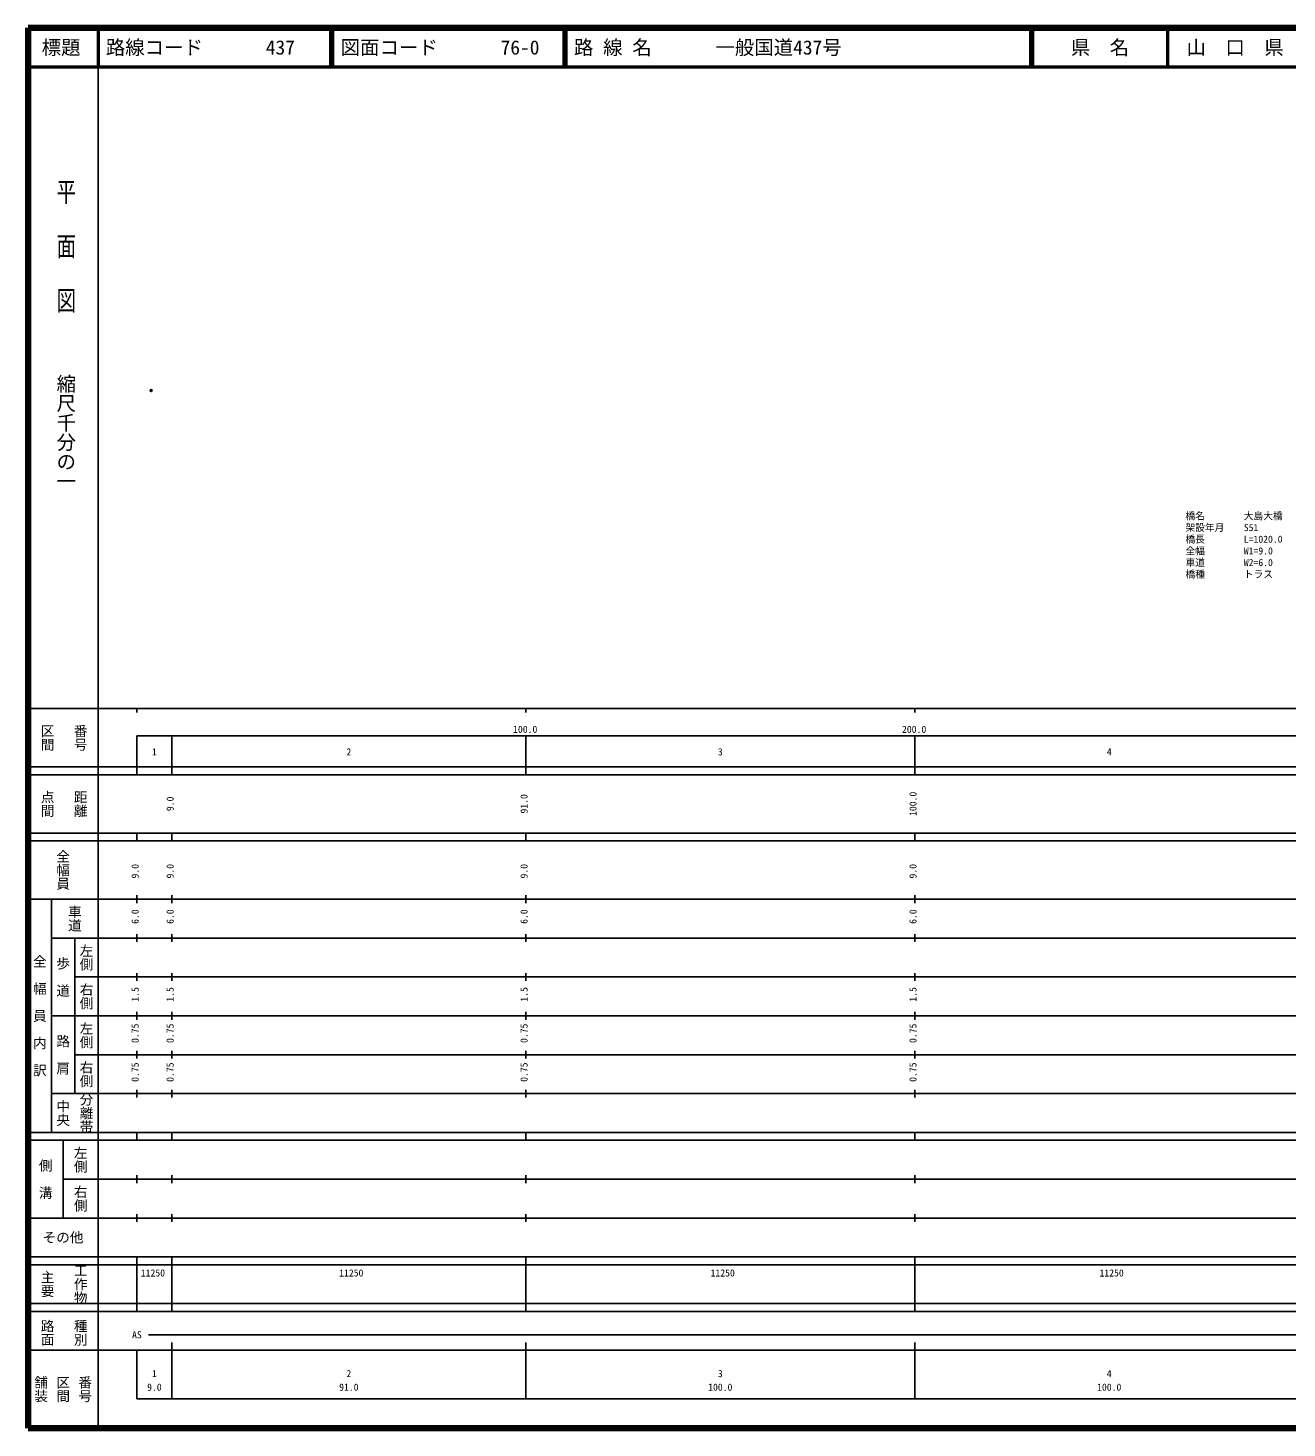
# Model space of a CAD drawing. Units: millimetres on the paper, with parts at other scales. Extents: x 40 to 680, y 20 to 380.
# Drawn here: x 40 to 363.7, y 20 to 380 of the extents above; entities that cross this region are included whole.
import ezdxf
from ezdxf.enums import TextEntityAlignment as Align

# ---------------------------------------------------------------- set-up
doc = ezdxf.new("R2010")
doc.units = ezdxf.units.MM
doc.header["$PDMODE"] = 32
doc.header["$PDSIZE"] = 0.5
for name, color, linetype in [('M-OTRS', 6, 'Continuous'), ('M-STR-HTXT', 7, 'Continuous'), ('M-TTL-TXT', 7, 'Continuous')]:
    doc.layers.add(name, color=color, linetype=linetype)
for name, color, linetype, lineweight in [('M-TTL', 2, 'Continuous', 140), ('M-TTL-BAND', 7, 'Continuous', 25), ('M-TTL-LINE', 7, 'Continuous', 50)]:
    doc.layers.add(name, color=color, linetype=linetype, lineweight=lineweight)
doc.styles.add('@ＭＳ ゴシック', font='')
doc.styles.add('ＭＳ ゴシック', font='')
doc.styles.get('@ＭＳ ゴシック').set_extended_font_data('@MS Gothic')
doc.styles.get('ＭＳ ゴシック').set_extended_font_data('MS Gothic')

msp = doc.modelspace()

# ---------------------------------------------------------------- linework, layer by layer
at = {"layer": 'M-OTRS'}
msp.add_point((71.642, 286.754), dxfattribs=at)
at = {"layer": 'M-TTL'}
for p, q in [((40, 380), (40, 20)), ((680, 380), (40, 380)), ((40, 20), (680, 20))]:
    msp.add_line(p, q, dxfattribs=at)
at = {"layer": 'M-TTL-BAND'}
for p, q in [((58, 370), (58, 20)), ((40, 205), (579, 205)), ((68, 205), (68, 204)), ((168, 205), (168, 204)), ((268, 205), (268, 204)), ((68, 198), (579, 198)), ((68, 198), (68, 188)), ((77, 188), (77, 198)), ((168, 188), (168, 198)), ((268, 188), (268, 198)), ((40, 190), (579, 190)), ((40, 188), (579, 188)), ((40, 173), (579, 173)), ((68, 171), (68, 173)), ((77, 171), (77, 173)), ((168, 171), (168, 173)), ((268, 171), (268, 173)), ((40, 171), (579, 171)), ((40, 156), (579, 156)), ((46, 96), (46, 156)), ((68, 155), (68, 157)), ((77, 155), (77, 157)), ((168, 155), (168, 157)), ((268, 155), (268, 157)), ((46, 146), (579, 146)), ((52, 146), (52, 106)), ((68, 145), (68, 147)), ((77, 145), (77, 147)), ((168, 145), (168, 147)), ((268, 145), (268, 147)), ((68, 135), (68, 137)), ((77, 135), (77, 137)), ((168, 135), (168, 137)), ((268, 135), (268, 137)), ((52, 136), (579, 136)), ((46, 126), (579, 126)), ((68, 125), (68, 127)), ((77, 125), (77, 127)), ((168, 125), (168, 127)), ((268, 125), (268, 127)), ((52, 116), (579, 116)), ((68, 115), (68, 117)), ((77, 115), (77, 117)), ((168, 115), (168, 117)), ((268, 115), (268, 117)), ((46, 106), (579, 106)), ((68, 105), (68, 107)), ((77, 105), (77, 107)), ((168, 105), (168, 107)), ((268, 105), (268, 107)), ((40, 96), (579, 96)), ((40, 94), (579, 94)), ((49, 94), (49, 74)), ((68, 94), (68, 96)), ((77, 94), (77, 96)), ((168, 94), (168, 96)), ((268, 94), (268, 96)), ((49, 84), (579, 84)), ((68, 83), (68, 85)), ((77, 83), (77, 85)), ((168, 83), (168, 85)), ((268, 83), (268, 85)), ((40, 74), (579, 74)), ((68, 73), (68, 75)), ((77, 73), (77, 75)), ((168, 73), (168, 75)), ((268, 73), (268, 75)), ((40, 64), (579, 64)), ((40, 62), (579, 62)), ((68, 62), (68, 64)), ((68, 52), (68, 62)), ((77, 62), (77, 64)), ((77, 52), (77, 62)), ((77, 52), (77, 62)), ((168, 62), (168, 64)), ((168, 52), (168, 62)), ((168, 52), (168, 62)), ((268, 62), (268, 64)), ((268, 52), (268, 62)), ((268, 52), (268, 62)), ((40, 52), (579, 52)), ((68, 50), (68, 52)), ((77, 50), (77, 52)), ((168, 50), (168, 52)), ((268, 50), (268, 52)), ((40, 50), (579, 50)), ((71, 44), (556, 44)), ((40, 40), (579, 40)), ((68, 40), (68, 27.5)), ((77, 27.5), (77, 42)), ((168, 27.5), (168, 42)), ((268, 27.5), (268, 42)), ((68, 27.5), (579, 27.5))]:
    msp.add_line(p, q, dxfattribs=at)
at = {"layer": 'M-TTL-LINE'}
for p, q in [((58, 380), (58, 370)), ((117.75, 380), (117.75, 370)), ((118.25, 380), (118.25, 370)), ((177.75, 380), (177.75, 370)), ((178.25, 380), (178.25, 370)), ((297.75, 380), (297.75, 370)), ((298.25, 380), (298.25, 370)), ((333, 380), (333, 370)), ((40, 370), (680, 370))]:
    msp.add_line(p, q, dxfattribs=at)

# ---------------------------------------------------------------- texts
at = {"layer": 'M-STR-HTXT', "style": 'ＭＳ ゴシック'}
for s, p in [('橋名\u3000\u3000\u3000\u3000大島大橋', (337.599, 253.079)), ('架設年月\u3000\u3000S51', (337.599, 250.079)), ('橋長\u3000\u3000\u3000\u3000L=1020.0', (337.599, 247.079)), ('全幅\u3000\u3000\u3000\u3000W1=9.0', (337.599, 244.079)), ('車道\u3000\u3000\u3000\u3000W2=6.0', (337.599, 241.079)), ('橋種\u3000\u3000\u3000\u3000トラス', (337.599, 238.079))]:
    msp.add_text(s, height=1.833, dxfattribs=at).set_placement(p, align=Align.BOTTOM_LEFT)
at = {"layer": 'M-TTL-BAND', "style": '@ＭＳ ゴシック', "width": 1.4}
msp.add_text('平  面  図', height=3.666, rotation=270, dxfattribs=at).set_placement((49.777, 306.475), align=Align.MIDDLE_RIGHT)
at = {"layer": 'M-TTL-BAND', "style": '@ＭＳ ゴシック'}
msp.add_text('縮尺千分の一', height=3.666, rotation=270, dxfattribs=at).set_placement((49.777, 261.03), align=Align.MIDDLE_RIGHT)
for s, p in [('区間', (45, 197.5)), ('番号', (53.5, 197.5)), ('点間', (45, 180.5)), ('距離', (53.5, 180.5)), ('全幅員', (49, 163.5)), ('車道', (52, 151)), ('左側', (55, 141)), ('全\u3000幅\u3000員\u3000内\u3000訳', (43, 126)), ('歩\u3000道', (49, 136)), ('右側', (55, 131)), ('左側', (55, 121)), ('路\u3000肩', (49, 116)), ('右側', (55, 111)), ('分離帯', (55, 101)), ('中央', (49, 101)), ('左側', (53.5, 89)), ('側\u3000溝', (44.5, 84)), ('右側', (53.5, 79)), ('工作物', (53.5, 57)), ('主要', (45, 57)), ('路面', (45, 44.5)), ('種別', (53.5, 44.5)), ('舗装', (43.333, 30)), ('区間', (49, 30)), ('番号', (54.667, 30))]:
    msp.add_text(s, height=2.566, rotation=270, dxfattribs=at).set_placement(p, align=Align.MIDDLE_CENTER)
at = {"layer": 'M-TTL-BAND', "style": 'ＭＳ ゴシック'}
for s, p in [('100.0', (167.844, 198.195)), ('200.0', (267.844, 198.195)), ('1', (72.5, 192.405)), ('2', (122.5, 192.405)), ('3', (218, 192.405)), ('4', (318, 192.405)), ('AS', (68, 42.5)), ('1', (72.5, 32.523)), ('2', (122.5, 32.523)), ('3', (218, 32.523)), ('4', (318, 32.523)), ('9.0', (72.5, 29.033)), ('91.0', (122.5, 29.033)), ('100.0', (218, 29.033)), ('100.0', (318, 29.033))]:
    msp.add_text(s, height=1.833, dxfattribs=at).set_placement(p, align=Align.BOTTOM_CENTER)
for s, p in [('9.0', (78, 180.5)), ('91.0', (169, 180.5)), ('100.0', (269, 180.5)), ('9.0', (69, 163.174)), ('9.0', (78, 163.174)), ('9.0', (169, 163.174)), ('9.0', (269, 163.174)), ('6.0', (69, 151.5)), ('6.0', (78, 151.5)), ('6.0', (169, 151.5)), ('6.0', (269, 151.5)), ('1.5', (69, 131.5)), ('1.5', (78, 131.5)), ('1.5', (169, 131.5)), ('1.5', (269, 131.5)), ('0.75', (69, 121.5)), ('0.75', (78, 121.5)), ('0.75', (169, 121.5)), ('0.75', (269, 121.5)), ('0.75', (69, 111.5)), ('0.75', (78, 111.5)), ('0.75', (169, 111.5)), ('0.75', (269, 111.5))]:
    msp.add_text(s, height=1.833, rotation=90, dxfattribs=at).set_placement(p, align=Align.BOTTOM_CENTER)
msp.add_text('その他', height=2.566, dxfattribs=at).set_placement((49, 69), align=Align.MIDDLE_CENTER)
for p in [(69, 58.405), (120, 58.405), (215.5, 58.405), (315.5, 58.405)]:
    msp.add_text('11250', height=1.833, dxfattribs=at).set_placement(p, align=Align.BOTTOM_LEFT)
at = {"layer": 'M-TTL-TXT', "style": 'ＭＳ ゴシック'}
for s, p in [('標題', (48.5, 375)), ('県\u3000名', (315.625, 375)), ('山\u3000口\u3000県', (350.375, 375))]:
    msp.add_text(s, height=3.666, dxfattribs=at).set_placement(p, align=Align.MIDDLE_CENTER)
for s, p in [('路線コード', (60, 375)), ('437', (101.142, 375)), ('図面コード', (120.38, 375)), ('76-0', (161.521, 375)), ('路 線 名', (180.38, 375)), ('一般国道437号', (216.734, 375))]:
    msp.add_text(s, height=3.666, dxfattribs=at).set_placement(p, align=Align.MIDDLE_LEFT)

doc.saveas('drawing.dxf')
